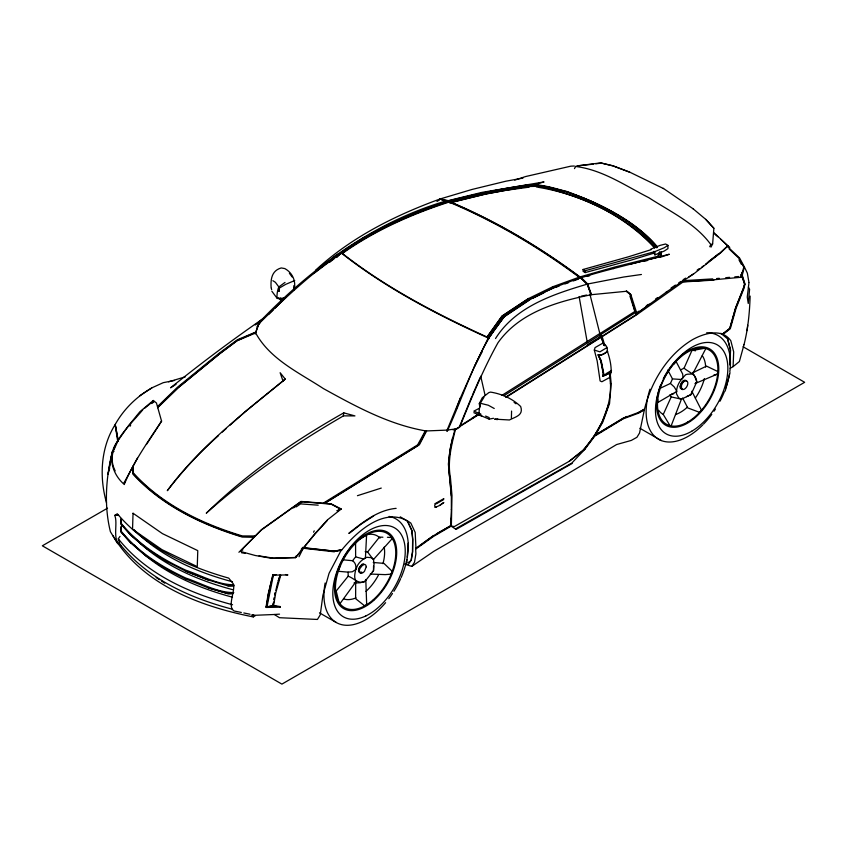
<?xml version="1.0" encoding="UTF-8"?>
<svg xmlns="http://www.w3.org/2000/svg" width="847" height="847" viewBox="0 0 847 847"><rect width="100%" height="100%" fill="white"/><g stroke="black" fill="none" stroke-linecap="round" stroke-linejoin="round"><path stroke-width="1.27" d="M342.368 252.935L341.097 252.512L342.474 253.941C387.132 288.838 437.74 315.063 489.185 338.419L489.1 337.953C437.655 314.608 387.047 288.382 342.389 253.475L342.368 252.935C374.66 230.077 411.282 213.825 448.804 201.66L448.868 202.232L447.64 201.194L420.525 210.691M133.254 469.439L133.244 465.966L137.51 457.983M355.687 582.789L355.624 598.67L364.231 605.52L365.565 605.531L366.656 604.123L365.798 579.507L364.877 581.508L360.144 582.768L354.014 582.99M373.548 566.05L373.506 570.74L364.877 581.508C358.186 584.557 353.982 578.046 348.159 576.235L348.128 572.149L352.331 571.757L356.195 569.279C357.254 563.583 361.828 559.645 366.815 557.294L371.145 557.644L373.474 559.242L374.035 564.007L373.506 570.74L372.309 571.969M433.357 535.791L415.623 548.369L415.898 553.853L414.522 562.207L411.801 566.389L405.067 564.271M666.885 291.728L636.118 314.015L636.902 313.538L630.814 294.565L626.653 291.252L591.407 294.692L587.723 283.999L581.307 277.678L581.19 278.652L579.454 277.085L552.668 286.794M415.951 548.231L415.189 532.424L410.837 523.107C386.306 505.024 357.349 530.878 341.987 549.692L335.444 551.079M121.089 519.253L120.909 523.997L130.925 535.304L146.383 548.401L164.985 560.629M121.089 527.109L120.909 531.852L130.925 543.149L146.616 556.405M121.185 526.209L121.005 530.963C137.955 552.075 161.438 566.696 185.726 578.025C201.427 583.297 216.917 592.519 233.793 592.614M121.132 524.155L121.312 519.412M121.269 528.443L121.132 532.001L131.158 543.308M451.366 525.436L451.991 495.569L450.456 477.856C447.332 461.467 451.493 445.12 455.495 429.27L478.544 414.712M750.124 296.079C749.648 312.427 748.039 328.837 744.005 344.708M729.839 364.75L730.432 350.044L727.552 338.853M729.945 364.813L730.538 350.107L727.668 338.916L720.829 333.284M730.156 368.276L733.1 366.635L733.693 351.928L730.813 340.738C721.739 327.853 703.921 333.369 692.571 339.626C667.658 354.544 651.385 381.425 644.503 409.154L638.871 412.309L622.905 418.27L594.414 435.602L584.292 449.206L569.226 461.297L454.288 526.601L450.593 525.818L436.565 533.811M451.43 509.396L450.593 525.818L456.078 529.407L572.106 463.489M294.153 289.801C296.164 281.278 292.766 272.999 284.836 268.584L281.215 267.948C271.739 270.606 270.542 279.192 271.125 287.641M293.655 289.028L293.824 285.672M451.006 518.343L450.593 525.818L433.071 535.939L424.305 542.387M406.952 560.449L408.201 543.181M285.005 282.432L278.832 286.942L279.023 291.294L278.832 286.942L275.391 282.305L272.861 280.685M680.437 386.984L680.914 384.083L683.645 381.002M387.407 537.273L391.886 537.601L391.886 538.988L373.527 559.465M710.972 247.176L712.623 243.936L713.873 228.288L705.731 219.362M280.304 607.172L280.357 606.59L273.062 605.436L272.522 605.721L280.304 607.172L266.223 607.447M295.476 557.644L315.042 533.546L327.376 519.952L341.256 508.983L331.113 503.849L301.013 501.435L261.543 529.587L240.622 550.91L240.961 551.588L255.212 555.484L271.368 558.289L295.476 557.644L295.603 556.257M667.764 370.065L672.476 378.895L680.787 379.456L682.576 378.62L682.989 377L682.64 373.972L680.512 369.917L684.058 368.201C688.897 372.373 696.414 374.247 696.753 381.828L691.057 394.575L681.115 399.339L678.627 397.772L676.488 393.813C676.044 386.719 679.538 380.822 684.45 376.047C686.176 372.309 692.782 375.92 692.962 372.299M441.446 199.754L447.152 200.908L447.904 201.851L448.063 201.078C472.891 194.757 497.951 189.379 523.308 185.631C538.184 182.581 552.742 188.034 567.024 191.528C600.121 203.799 634.011 219.595 657.325 246.869M479.942 406.232L480.27 403.246L483.965 397.307M748.96 282.676L747.255 297.085L748.25 303.48L749.595 289.293L748.388 287.059M747.075 330.637L747.71 325.259M661.338 252.141L660.724 257.139L669.31 254.248L613.419 268.552M340.409 564.25L338.916 569.618M661.189 251.771L660.565 256.673L631.1 263.925M343.353 415.866L343.766 412.849L354.946 415.909L343.353 415.866L341.669 416.915C293.761 444.791 247.716 476.3 206.266 513.197C247.038 473.473 294.364 440.789 343.766 412.849M113.434 535.844L113.149 536.003C142.328 584.642 200.114 606.463 253.274 616.902L253.571 614.89M271.411 605.933L266.371 606.907L270.966 583.329M268.563 593.98L266.371 606.907M266.996 606.833L273.369 575.272L276.037 574.647M266.011 607.331L268.076 594.478L272.766 575.06M267.049 603.191L266.54 606.568L267.25 606.981L273.56 605.721L275.709 593.048L280.717 575.229M579.56 276.927L579.475 277.445C539.02 247.356 495.23 221.416 448.688 201.935L449.461 201.533C495.866 220.972 539.528 246.837 579.877 276.831L579.56 276.927C539.2 246.943 495.537 221.078 449.143 201.628M153 402.283L153.296 400.472L156.451 403.013L161.597 421.224L146.436 444.463M272.554 605.743L273.697 602.079M494.235 408.498L488.306 405.237L480.27 403.246C480.27 406.592 476.797 415.157 481.784 415.972L480.503 414.776L480.175 415.633M157.828 407.418L177.976 387.852L219.659 353.781L237.033 340.769L255.582 332.987L259.595 321.934L263.565 318.408L255.275 324.983M273.062 605.436L273.454 603.18M658.151 256.218L658.712 253.009M659.792 251.623L659.03 255.963L614.837 267.017L579.856 276.948L587.289 284.116L590.962 294.767C556.479 301.765 519.37 312.607 497.972 342.76C482.875 369.768 471.324 398.503 459.699 427.132L456.671 429.037L453.092 429.937M109.242 470.064L109.697 467.766M644.503 409.154L639.538 433.029L636.923 437.296L631.333 440.408L616.595 444.548L567.448 473.949L433.855 551.302L411.801 566.389M452.658 437.444L450.096 449.111L448.381 464.061L451.292 495.961M268.393 594.319L270.913 583.308M270.786 583.668L273.2 574.721L272.745 575.346L273.697 575.018M275.836 590.38L277.848 581.942M741.94 272.342L741.04 275.9L742.258 275.201L744.365 266.9L739.6 258.049L729.712 248.647L729.606 247.112L727.531 245.916M611.026 372.373L609.66 377.476L601.889 381.753L600.1 380.949L597.177 360.991L594.319 350.055L595.049 347.598L603.064 343.003C611.523 348.837 606.272 355.528 598.098 354.766L600.714 360.758L603.308 374.109L602.693 376.301L611.026 372.373L602.693 376.301M691.47 392.944L691.057 394.575L686.525 396.65M435.231 503.584L436.417 503.753L443.542 499.645L443.817 498.629L435.231 503.584L434.649 505.85L435.231 507.438L436.417 506.94M725.159 391.176L730.05 372.701M455.495 429.27L455.104 428.995C450.731 444.887 446.761 461.435 449.821 477.941L451.356 495.611L451.366 509.809M722.607 334.004L729.733 328.509L735.524 308.064L743.348 288.308L744.555 284.147L741.792 275.519L742.258 275.201L745.032 284.2L743.825 288.711L736.064 308.287L730.315 328.71L723.126 334.374M607.363 351.314C609.607 357.55 611.396 365.237 611.142 371.928L605.107 375.327L602.905 375.708L603.53 374.014L600.957 360.684L598.098 354.766M121.11 518.618L121.005 523.107C137.955 544.229 161.438 558.851 185.726 570.179C201.427 575.452 216.917 584.674 233.793 584.769M744.058 344.496L739.378 361.531L733.1 366.635M657.801 399.731L657.59 402.643L676.88 391.367L674.254 386.984L670.453 383.437L672.476 378.895M741.792 275.519L744.725 284.105L743.645 287.885L735.672 307.81L729.839 328.35L722.544 334.099M278.832 286.942C277.424 289.494 275.762 299.965 278.197 298.43M255.233 333.951L258.335 324.507L260.188 322.696M278.25 580.777L280.23 574.954M278.292 580.798L280.272 574.975M603.308 375.56L603.816 374.067L601.222 360.716L598.437 355.137L601.031 355.02M608.887 403.606L602.09 422.155L594.414 435.602L626.695 416.48M456.353 408.995L460.419 397.921L474.436 366.518L488.655 337.106L503.806 317.053L530.01 299.626M231.94 609.109C189.876 597.982 147.463 578.935 119.851 544.06L118.294 538.777L120.02 536.363M680.84 399.392L681.422 399.17L671.343 425.363L670.178 425.935L663.254 414.448L671.216 396.915L669.882 394.766M536.384 187.081L536.998 185.514C581.783 192.28 626.441 213.91 656.806 247.822M124.213 484.558C133.53 461.71 148.225 441.541 161.597 420.938M471.8 396.512L459.677 426.168L479.317 413.781M446.782 430.848L460.419 397.921M447.142 431.43C464.939 392.902 476.882 350.362 503.563 316.672C535.77 291.696 574.689 278.345 613.757 268.531M603.985 344.994L600.671 336.195L601.01 335.401L602.175 336.63L604.927 345.915M113.932 449.852L118.072 440.535L128.426 425.797L139.903 411.716L153.296 400.472M472.33 395.316L480.207 377.402M684.058 368.201L691.883 350.605L705.053 348.191L705.572 349.038L692.814 373.686M511.387 418.227L511.577 411.07M151.835 387.947C136.589 396.587 123.651 409.26 115.128 424.612L117.691 441.171C107.082 454.638 111.497 472.965 123.503 483.775L133.244 465.966L133.413 473.018C162.169 504.717 202.073 523.838 242.507 536.003L254.555 536.013L253.486 537.051L241.596 536.839C201.353 524.537 161.671 505.49 132.863 474.055L132.545 467.226L133.265 466.888M124.075 483.616L124.943 481.784M130.078 426.253L130.724 424.898M313.581 532.191L314.226 530.836M299.023 556.712L303.533 547.607L334.321 551.153L341.987 549.692M741.146 277.604L742.036 275.794L740.871 274.576M694.911 383.638L717.123 374.215L717.938 372.585L717.345 371.304L706.514 366.116L692.857 372.701M479.836 407.227L479.286 403.627L482.25 397.794L488.835 392.595L490.551 392.097C501.752 393.887 512.456 398.63 520.661 406.486C523.774 415.401 515.548 416.756 509.439 419.974L494.627 419.149L497.994 419.18L496.956 419.731M574.478 168.627L575.589 166.467L577.516 165.853L600.608 162.889L612.921 165.768L629.586 172.079L663.54 188.574M709.722 246.71L710.824 244.55L712.623 243.936M426.623 430.932L425.321 430.848L417.645 444.866L323.395 503.076L325.015 503.213L419.403 444.76L426.623 430.932L446.972 430.117L455.104 428.995M474.436 366.518L482.419 351.293M580.64 278.292L580.904 277.805L580.333 278.314M114.737 425.289C100.571 448.296 99.268 477.189 106.489 502.705M425.882 431.314L418.206 445.374L324.221 503.489M595.42 435.019L602.81 422.05L609.554 403.511L611.163 383.638L610.316 374.586M341.383 549.862L329.049 573.334L322.887 595.356L320.251 614.848L317.434 619.453L279.457 617.707L274.354 614.499L254.841 615.293L252.533 614.742M490.318 335.963L503.806 317.053M256.948 326.931L258.843 323.85C299.086 283.586 342.929 245.164 395.284 221.522M552.943 286.657L528.39 298.61L501.943 316.122L487.089 337.011L502.186 316.005L528.655 298.472M673.714 364.252L675.917 361.796M343.024 559.814L352.564 560.714L355.634 556.86L355.571 542.196M115.266 424.411L118.241 441.096L117.691 441.171M352.564 560.714C360.324 566.548 351.336 574.615 356.248 581.296L340.155 603.403L339.202 603.212L336.195 591.015L348.159 576.235M695.959 382.897L696.753 381.828L694.127 374.776M489.524 336.471L504.494 316.397L530.423 299.086L554.446 287.366M455.622 528.824L571.884 463.013L585.055 449.048L594.785 436.099L623.096 418.863L638.68 413.124L644.302 409.959M583.424 449.715C599.676 431.674 611.121 408.466 610.539 383.765L610.528 383.172M365.173 551.662L367.598 551.979L379.456 537.114L382.918 537.22M301.214 549.322L302.813 547.342M495.527 338.546C515.558 306.593 553.017 294.311 587.289 284.116M229.992 425.194L245.408 411.441L283.004 381.023L280.135 372.712L285.227 379.054C243.417 413.22 199.691 446.793 167.304 490.699C182.603 470.773 199.744 452.287 218.526 435.602M327.376 520.376L315.042 533.959L295.762 557.474L273.814 558.226L259.055 555.876M336.757 257.499L341.182 252.967L313.528 273.623M238.907 552.276L261.543 529.873L301.013 501.71L331.113 504.134L339.478 508.602M447.64 201.194L439.942 199.034C394.755 215.487 351.124 237.425 315.518 270.278M447.28 201.342L449.217 201.533L485.903 192.576M355.179 582.365L356.248 581.296M268.51 314.523L273.126 309.981M274.979 308.16L286.074 297.265M157.838 407.492L178.082 387.788L219.786 353.665L237.128 340.642L253.613 333.21M303.311 547.945L334.321 551.153M447.152 200.908L481.89 192.396L544.039 181.925L532.975 185.038M713.862 232.618L727.869 245.916L720.786 252.713L693.915 273.75L666.102 292.204M151.888 403.532L153.741 401.859M222.285 432.065L226.138 428.635M283.004 381.023L285.227 379.054M436.957 201.575L439.942 199.034M438.323 200.601L440.324 198.897L471.991 189.463L505.924 181.194L522.959 178.103M337.911 510.921L339.838 509.301M258.748 322.368L263.565 318.408M142.772 409.789C129.771 425.935 103.228 447.777 115.171 470.847M144.689 408.222L151.391 402.748M332.278 258.324L337.381 254.248M329.557 262.369L334.66 258.293M336.693 256.662L341.796 252.586M340.081 254.407L342.124 252.777M701.411 267.525L703.476 265.873M705.54 264.222L718.976 253.486M348.858 533.208C362.844 522.197 377.72 510.063 396.131 508.359M349.165 533.419L361.193 524.049L373.612 515.982M569.226 461.297L585.055 449.048M697.123 270.182L699.167 268.658M708.346 261.755L719.569 253.327L727.308 246.244L729.034 247.44L729.14 248.976L739.039 258.377L743.793 267.229L741.527 275.508L740.638 277.308L713.407 279.817L682.566 281.659L682.407 280.219M424.622 542.239L421.192 544.748M655.536 299.065L657.568 297.572M635.726 313.401L638.892 311.135M646.272 305.831L648.379 304.317M636.902 313.538L650.602 303.692M293.549 507.893L295.614 506.453M298.705 504.304L301.807 502.155M296.217 506.898L300.547 503.891L318.207 505.183M439.529 505.458L443.817 502.483L439.985 505.31L435.231 507.438M262.242 319.224C230.86 340.949 200.316 363.903 170.565 387.799L176.07 384.305M347.746 247.853L341.097 252.512L342.389 253.475C374.734 230.564 411.409 214.28 448.995 202.073M671.11 287.969L675.43 285.079M678.669 282.909L680.819 281.458M589.893 294.11L600.618 336.693L587.469 344.729M415.941 548.92L433.389 536.5L450.848 526.294M683.465 279.521L685.594 278.134M583.085 269.484L628.421 256.8L651.089 249.674L650.782 249.177L660.057 245.376L665.604 243.989L667.944 245.344L664.217 247.769L654.943 251.58L585.224 270.712L583.085 269.484L583.085 271.326L585.224 272.565L631.026 260.145L653.926 253.158L653.926 251.315M139.522 395.909L151.984 387.788L163.27 382.664L174.588 380.451M688.823 276.927L693.142 274.132M347.492 248.118L365.152 236.758M601.137 334.332L635.864 312.321L635.07 311.325L600.354 333.326L601.857 336.407L636.584 314.396L635.864 312.321M602.175 336.63L636.902 314.618L683.074 281.956L713.915 280.113M120.74 545.489C111.677 540.132 118.262 523.785 114.747 515.4L117.299 513.78C145.673 547.173 187.251 566.399 228.711 578.109L233.296 583.837C235.794 590.401 226.689 606.833 234.238 611.015M501.953 395.348L599.528 333.707L600.459 334.756L601.19 336.831L505.828 397.063M503.986 395.687L600.459 334.756M506.135 397.285L601.497 337.053L603.9 345.142M471.885 418.365L479.497 413.611M606.738 347.736L599.898 351.854L594.319 350.055M605.859 373.834L611.545 370.435M279.256 288.139L285.735 284.338L294.735 280.537M607.723 351.494L601.264 355.253L598.808 355.412M107.548 508.158L42.35 545.796L281.903 684.111L804.65 382.304L743.052 346.741M727.044 246.784L728.272 246.075M253.274 616.902L255.095 615.843L251.4 615.081M644.101 409.366L638.532 412.51M360.028 538.851L366.592 535.145L365.449 557.474L364.824 558.512L363.024 558.872L355.634 556.86M681.422 399.17L671.216 396.915M479.106 408.402L473.833 411.144L480.895 414.098M334.014 551.45L341.489 550.402M532.318 298.504L543.816 292.903M579.157 277.223L580.311 278.091M660.152 388.286L670.453 383.437M240.622 550.91L242.867 549.862M395.094 221.734L420.747 210.469M336.831 510.699L341.256 508.983M653.926 253.158L654.943 254.862L664.217 251.061L667.944 248.626L667.944 245.344M479.286 403.627L480.27 403.246M555.367 287.419L558.988 286.117M564.96 283.946L568.612 282.633M573.345 280.918L578.236 279.161M447.184 200.601C373.876 221.893 311.071 268.128 258.833 322.707L258.843 323.85M185.419 376.788L168.585 381.828M514.711 180.125L525.553 176.557L570.867 166.16L574.351 166.012M357.445 495.696L381.266 488.073M586.611 295.042L581.233 296.175M587.193 276.418L589.703 275.709M114.017 451.419L112.291 451.885L108.109 474.098L112.291 451.885C105.864 477.856 103.959 505.532 110.396 531.683L117.68 543.647M713.82 375.073L717.123 374.215M449.588 202.751L486.114 193.825L525.775 186.785M450.011 202.793L485.447 194.143L504.759 190.48L529.11 187.155M447.904 201.851L447.819 201.321C477.189 194.715 506.75 186.308 536.998 185.514M449.09 201.025L482.176 193.201M644.715 261.172L647.182 260.59M587.723 283.999L623.657 277.022L641.423 274.481M473.833 412.711L489.132 419.106L493.526 418.302M255.582 332.183L237.425 339.7L219.129 353.231L177.425 387.28L157.553 406.539L157.838 407.767M502.758 189.326L521.826 186.149M360.441 572.223L361.171 572.117M593.239 164.149L577.516 165.853M595.801 163.82L599.655 163.333M278.737 298.292L277.255 298.472L271.866 291.262M278.599 298.62L283.48 298.028M523.097 185.948L529.269 185.377M716.636 278.536L719.23 278.292M725.71 277.7L729.606 277.34M734.794 276.863L738.679 276.503M671.724 393.929L673.767 393.77M274.354 614.499L279.521 614.139M684.471 280.579L712.74 278.896M114.747 515.4L118.622 515.167M273.062 575.124L287.906 574.933L285.481 574.552M527.046 186.573L537.04 186.308L543.403 187.431M334.332 551.821L303.099 548.21M227.843 585.732L233.698 585.658M233.931 585.817L228.065 585.891L208.288 579.973L185.631 571.069M232.533 593.525L227.843 593.588L208.288 587.818M232.756 593.673L228.065 593.736L208.521 587.966L185.631 578.914M254.005 536.606L242.115 536.575C201.84 524.388 162.105 505.341 133.403 473.801L133.254 473.261M373.252 562.482L383.956 563.382L391.907 571.047L391.917 572.731L390.689 574.171L385.247 574.626L370.266 574.054M338.556 571.312L348.128 572.149M537.623 187.208C581.264 194.228 624.451 215.307 654.646 247.822M575.589 166.467C602.312 169.728 625.425 185.726 648.876 197.732C670.422 211.686 695.334 223.312 710.824 244.55M405.046 563.911L408.381 564.409L411.091 560.227L412.468 551.873L412.648 539.391L411.769 530.444L407.407 521.127M535.442 184.815L541.413 185.821M543.806 186.234L547.384 186.838M241.427 552.72L245.207 553.398M235.095 611.185L241.321 612.455M243.82 612.963L250.045 614.234M440.324 198.897L447.608 200.485L447.883 201.279M425.321 430.848C388.646 424.442 355.581 406.338 323.353 388.551C299.129 372.669 270.002 359.393 255.603 332.86M681.761 388.35L682.396 388.487M548.581 187.039L567.098 191.824L586.399 199.214M544.674 187.653C585.436 197.647 626.558 216.038 654.837 247.758M232.502 581.783C196.335 572.106 160.496 556.426 133.826 529.491M232.502 589.628C195.985 579.814 159.596 563.996 133 536.395M232.502 597.209C196.335 587.532 160.496 571.852 133.826 544.907M232.565 604.747C189.728 593.472 146.436 574.287 118.294 538.777M406.295 561.794L408.55 562.493L411.261 560.322L412.637 551.969L412.807 539.486L411.938 530.55L407.576 521.223L400.208 516.808M364.041 564.61C360.896 563.986 358.556 568.125 359.033 570.91L359.424 571.471M629.776 172.248L613.133 165.97L600.608 162.889M447.989 201.692L448.804 202.01M208.521 580.121L185.864 571.217L164.763 560.47M485.606 416.068L489.132 417.55L489.132 419.106M487.47 336.704L489.1 337.953M587.543 199.765C613.186 211.284 639.252 225.334 657.473 247.229M153.296 401.182L154.122 401.594M164.763 568.326L185.864 579.062M639.834 428.243L661.232 440.535M319.488 612.847L336.312 622.513M629.13 293.591L630.814 294.565M156.155 577.538L159.374 579.644M161.512 581.053L164.731 583.159M146.383 556.257L164.985 568.475M663.286 188.362L693.301 208.923M600.671 336.195L599.845 335.581L601.497 337.053M514.087 402.357L516.003 403.797M681.433 388.995L680.289 388.085L679.982 386.253L681.951 381.881A4.838 2.795 -60 0 1 686.494 381.161M626.632 291.601L628.294 292.924M280.082 297.953L283.11 300.367M278.07 297.911L282.104 301.13M626.42 290.892L630.115 293.867L635.197 312.077M692.984 208.68L706.027 219.606L713.873 228.288M714.857 234.238L717.885 236.768M581.19 278.303L587.204 284.338L591.407 294.692M146.616 548.56L131.158 535.452L121.968 525.098M720.786 239.299L727.869 245.916M367.598 551.979L373.495 559.772M289.388 273.263L292.141 276.99M738.976 259.86L741.358 264.285M691.808 391.198L701.221 409.694L700.501 411.451L699.019 412.15L687.764 407.915L682.597 397.984M676.435 362.156L680.512 369.917M744.365 266.9L747.361 273.168L748.917 282.337M603.064 343.003L603.858 345.311M629.893 295.963L635.218 312.575M271.241 288.266L271.686 289.674M480.725 376.216L485.119 395.454M118.008 439.794L115.531 426.253M579.104 296.514L587.257 342.326M609.565 374.258L610.486 384.062M654.943 251.58L654.943 254.862M585.224 270.712L585.224 272.565M389.059 516.448A59.777 34.42 -60.1 0 1 407.333 557.072M406.846 559.698A59.777 34.42 -60.1 0 1 401.171 577.495M400.663 578.649A59.777 34.42 -60.1 0 1 393.897 591.291M392.489 593.482A59.777 34.42 -60.1 0 1 388.794 598.691M385.597 602.683A59.777 34.42 -60.1 0 1 340.134 624.218A59.777 34.42 -60.1 0 1 325.132 583.022M663.275 378.874A44.055 25.399 -60.1 0 1 715.959 355.74A44.055 25.399 -60.1 0 1 686.197 423.86A44.055 25.399 -60.1 0 1 660.755 384.665M706.684 332.765A59.777 34.462 -60.2 0 1 729.807 371.769M729.426 374.194A59.777 34.462 -60.2 0 1 725.741 388.117M724.354 391.79A59.777 34.462 -60.2 0 1 720.003 401.213M715.419 409.08A59.777 34.462 -60.2 0 1 714.01 411.219M711.766 414.384A59.777 34.462 -60.2 0 1 703.603 424.061M702.756 424.919A59.777 34.462 -60.2 0 1 657.325 438.481A59.777 34.462 -60.2 0 1 649.967 389.218M361.923 572.265A4.838 2.795 -60 0 1 358.959 572A4.838 2.795 -60 0 1 358.959 568.051L361.923 564.367A4.838 2.795 -60 0 1 363.628 563.911M366.56 534.753A35.786 20.582 -60.2 0 1 380.081 538.163M384.189 547.109A35.786 20.582 -60.2 0 1 382.96 563.689M378.461 575.007A35.786 20.582 -60.2 0 1 365.946 591.365M355.994 597.876A35.786 20.582 -60.2 0 1 343.776 598.945M336.079 591.524A35.786 20.582 -60.2 0 1 334.65 586.749M702.301 355.698A35.786 20.614 -60.3 0 1 705.678 367.079M704.355 378.609A35.786 20.614 -60.3 0 1 695.355 398.037M687.309 407.238A35.786 20.614 -60.3 0 1 675.535 414.585M663.243 414.363A35.786 20.614 -60.3 0 1 658.68 410.34M690.421 350.362A35.786 20.614 -60.3 0 1 695.525 350.806M133.043 513.25L132.545 529.269L161.946 549.661L197.266 566.632L197.775 550.624L162.455 533.642L133.043 513.25M274.428 597.41L274.036 599.729L274.47 597.431M275.211 592.762L274.82 595.092L275.254 592.794M366.222 566.844L364.506 571.259A4.828 2.795 -60 0 1 360.388 572.996A4.828 2.795 -60 0 1 359.837 568.549L362.791 564.875A4.828 2.795 -60 0 1 366.222 566.844M681.613 384.559L681.306 388.678L682.449 389.578L684.111 389.324A4.838 2.795 -60 0 0 687.785 382.579A4.838 2.795 -60 0 0 682.968 382.452L681.613 384.559M365.893 615.917A51.318 29.56 -60.1 0 0 401.838 535.611A51.318 29.56 -60.1 0 0 339.34 565.584A51.318 29.56 -60.1 0 0 365.893 615.917M373.665 600.47A44.055 25.378 -60.1 0 0 387.566 532.212A44.055 25.378 -60.1 0 0 335.571 578.533A44.055 25.378 -60.1 0 0 373.665 600.47M691.713 431.25A51.318 29.581 -60.2 0 0 722.978 350.171A51.318 29.581 -60.2 0 0 660.289 386.581A51.318 29.581 -60.2 0 0 691.713 431.25M373.389 599.655A42.816 24.648 -60.2 0 0 386.952 533.292A42.816 24.648 -60.2 0 0 336.46 578.268A42.816 24.648 -60.2 0 0 373.389 599.655M687.722 422.039A42.816 24.69 -60.2 0 0 713.799 354.374A42.816 24.69 -60.2 0 0 661.518 384.729A42.816 24.69 -60.2 0 0 687.722 422.039"/></g></svg>
